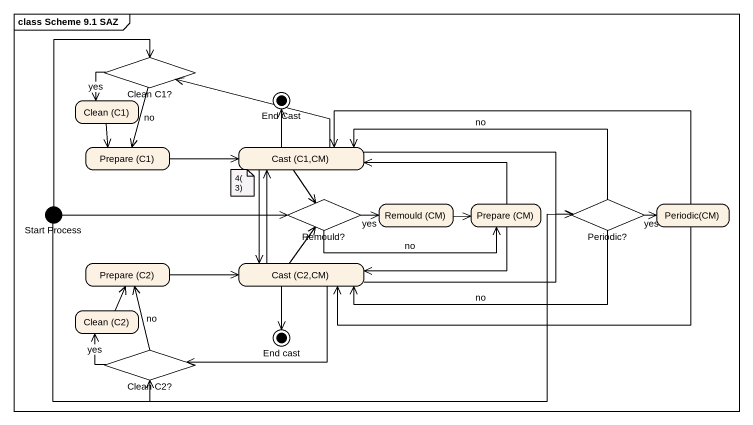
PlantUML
@startuml
mainframe class Scheme 9.1 SAZ
hide empty description
state "Clean C1?" as Clean_C1 <<choice>>
state "Clean (C1)" as Clean_C1_2
state "End Cast" as End_Cast <<end>>
state "Prepare (C1)" as Prepare_C1
state "Cast (C1,CM)" as Cast_C1_CM
state "Start Process" as Start_Process <<start>>
state "Remould?" as Remould <<choice>>
state "Remould (CM)" as Remould_CM
state "Prepare (CM)" as Prepare_CM
state "Periodic?" as Periodic <<choice>>
state "Periodic(CM)" as Periodic_CM
state "Prepare (C2)" as Prepare_C2
state "Cast (C2,CM)" as Cast_C2_CM
state "Clean (C2)" as Clean_C2
state "End cast" as End_cast <<end>>
state "Clean C2?" as Clean_C2_2 <<choice>>
Clean_C1 --> Clean_C1_2 : yes
Clean_C1 --> Prepare_C1 : no
Clean_C1_2 --> Prepare_C1
Prepare_C1 -right-> Cast_C1_CM
Cast_C1_CM -left-> Clean_C1
Cast_C1_CM -up-> End_Cast
Cast_C1_CM --> Remould
Cast_C1_CM -right-> Periodic
Cast_C1_CM --> Cast_C2_CM
Start_Process -up-> Clean_C1
Start_Process -right-> Remould
Start_Process -right-> Periodic
Start_Process --> Clean_C2_2
Remould -right-> Remould_CM : yes
Remould -right-> Prepare_CM : no
Remould_CM -right-> Prepare_CM
Prepare_CM -left-> Cast_C1_CM
Prepare_CM -left-> Cast_C2_CM
Periodic -left-> Cast_C1_CM : no
Periodic -right-> Periodic_CM : yes
Periodic -left-> Cast_C2_CM : no
Periodic_CM -left-> Cast_C1_CM
Periodic_CM -left-> Cast_C2_CM
Prepare_C2 -right-> Cast_C2_CM
Cast_C2_CM -up-> Cast_C1_CM
Cast_C2_CM -up-> Remould
Cast_C2_CM -right-> Periodic
Cast_C2_CM --> End_cast
Cast_C2_CM -left-> Clean_C2_2
Clean_C2 -up-> Prepare_C2
Clean_C2_2 -up-> Prepare_C2 : no
Clean_C2_2 -up-> Clean_C2 : yes
note as N1
  4(3)
end note
@enduml
